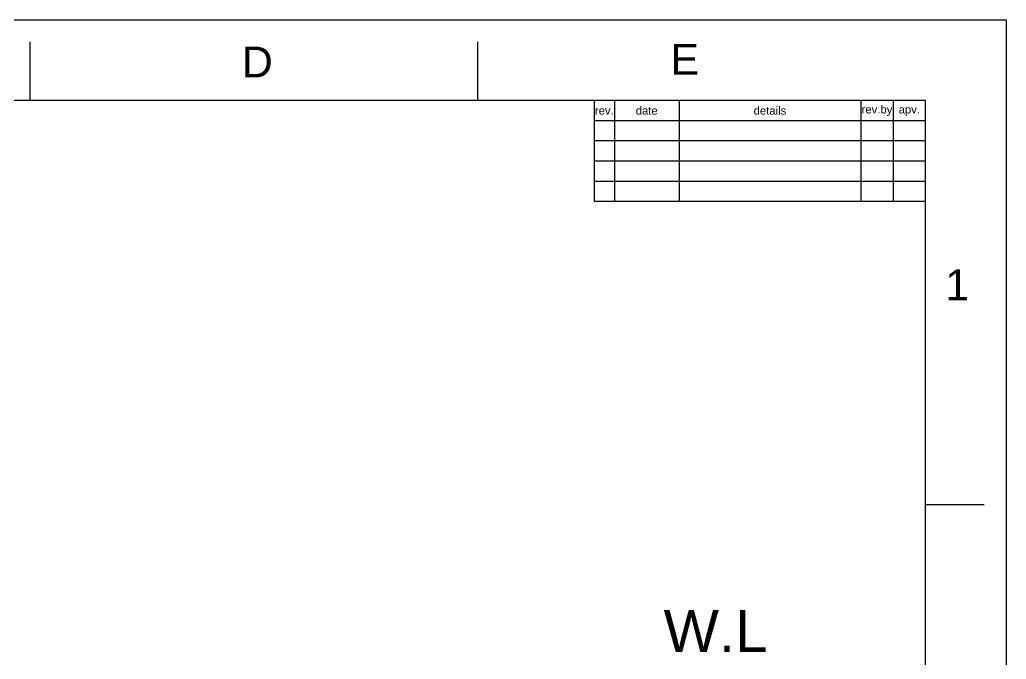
# Model space of a CAD drawing. Header units: millimetres. Extents: x 13235 to 13829, y -4257 to -3417.
# Drawn here: x 13585 to 13829.3, y -3575.6 to -3417.3 of the extents above; entities that cross this region are included whole.
import ezdxf

# ---------------------------------------------------------------- set-up
doc = ezdxf.new("R2010")
doc.units = ezdxf.units.MM
doc.header["$LTSCALE"] = 0.1
doc.layers.add('FORM', color=7, linetype='Continuous')
doc.layers.add('TEXT', color=2, linetype='Continuous')
doc.styles.get("Standard").update_dxf_attribs({"font": 'arial.ttf'})

msp = doc.modelspace()

# ---------------------------------------------------------------- linework, layer by layer
at = {"layer": 'FORM', "color": 7, "linetype": 'Continuous'}
for p, q in [((13235.256, -3417.298), (13829.256, -3417.298)), ((13829.256, -3417.298), (13829.256, -4257.298)), ((13587.656, -3437.298), (13587.656, -3422.762)), ((13698.456, -3437.298), (13698.456, -3422.762)), ((13809.256, -3437.298), (13255.256, -3437.298)), ((13809.256, -4237.298), (13809.256, -3437.298)), ((13809.256, -3537.298), (13823.792, -3537.298))]:
    msp.add_line(p, q, dxfattribs=at)
at = {"layer": 'FORM'}
for p, q in [((13727.256, -3437.298), (13727.256, -3462.298)), ((13732.256, -3437.298), (13732.256, -3462.298)), ((13748.256, -3437.298), (13748.256, -3462.298)), ((13793.256, -3437.298), (13793.256, -3462.298)), ((13801.256, -3437.298), (13801.256, -3462.298)), ((13809.256, -3442.298), (13727.256, -3442.298)), ((13809.256, -3447.298), (13727.256, -3447.298)), ((13809.256, -3452.298), (13727.256, -3452.298)), ((13809.256, -3457.298), (13727.256, -3457.298)), ((13809.256, -3462.298), (13727.256, -3462.298))]:
    msp.add_line(p, q, dxfattribs=at)

# ---------------------------------------------------------------- texts
at = {"layer": 'FORM', "char_height": 7.624, "attachment_point": 5}
for s, width, insert in [('E', 10, (13749.652, -3427.117)), ('D', 10, (13643.859, -3427.751)), ('1', 50, (13817.107, -3482.892))]:
    msp.add_mtext_dynamic_manual_height_columns(s, width=width, gutter_width=12.5, heights=[0], dxfattribs=dict(at, insert=insert))
at = {"layer": 'TEXT'}
for s, width, insert, char_height, attachment_point in [('rev.by', 8, (13797.256, -3439.798), 2, 5), ('rev.', 5, (13729.756, -3439.798), 2, 5), ('date', 16, (13740.256, -3439.798), 2, 5), ('details', 45, (13770.756, -3439.798), 2, 5), ('apv.', 8, (13805.256, -3439.798), 2, 5), ('W.L', 14.29581, (13744.443, -3563.397), 10.3676, 1)]:
    msp.add_mtext_dynamic_manual_height_columns(s, width=width, gutter_width=12.5, heights=[0], dxfattribs=dict(at, insert=insert, char_height=char_height, attachment_point=attachment_point))

doc.saveas('drawing.dxf')
